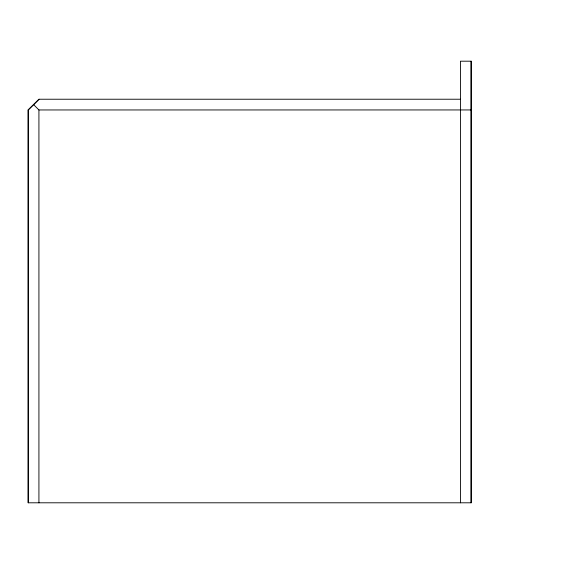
<?xml version="1.0" encoding="UTF-8"?>
<svg xmlns="http://www.w3.org/2000/svg" width="564" height="564" viewBox="0 0 564 564"><rect width="100%" height="100%" fill="white"/><g stroke="black" fill="none" stroke-linecap="round" stroke-linejoin="round"><path stroke-width="0.85" d="M460.428 502.799L460.428 61.194L471.144 61.194L471.144 502.799L28.207 502.799L28.2 109.867L39.008 99.236L460.337 99.229M38.923 502.799L38.923 109.959L33.621 104.629L28.249 109.952M471.144 502.799L471.144 61.194M39.008 99.243L33.621 104.629M471.06 109.945L38.923 109.959M28.2 109.867L28.207 502.806"/></g></svg>
